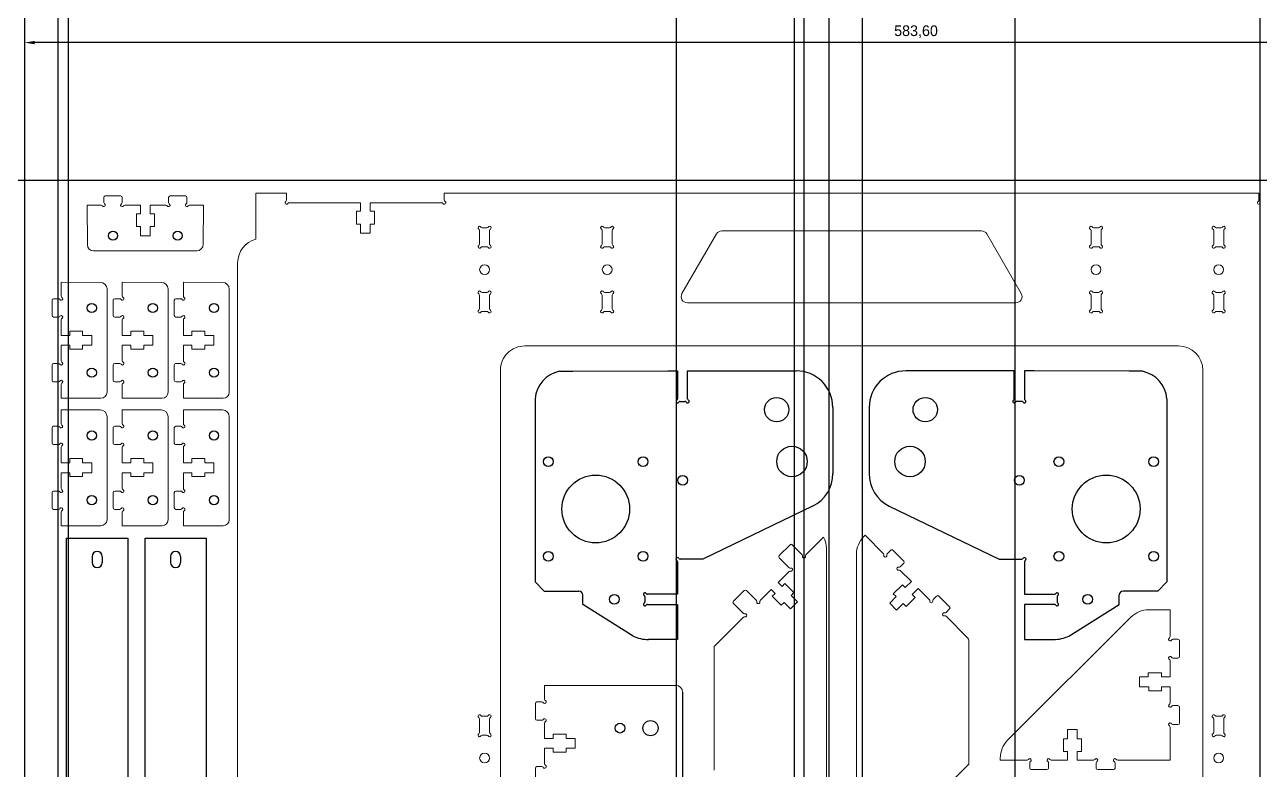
# Model space of a CAD drawing. Header units: millimetres. Extents: x 758 to 1394, y -722 to 605.
# Drawn here: x 758.3 to 1162.8, y 360.4 to 604.7 of the extents above; entities that cross this region are included whole.
import ezdxf

# ---------------------------------------------------------------- set-up
doc = ezdxf.new("R2010")
doc.units = ezdxf.units.MM
doc.header["$PDSIZE"] = -1
doc.layers.add('Layer0', color=7, linetype='Continuous', true_color=0xffffff)
doc.layers.add('WHITE', color=7, linetype='Continuous', true_color=0xffffff)
doc.dimstyles.new('ISO-25', dxfattribs={"dimtxt": 2.5, "dimasz": 2.5, "dimexe": 1.25, "dimexo": 0.625, "dimtad": 1, "dimtxsty": 'Standard', "dimcen": 2.5, "dimadec": 0, "dimazin": 0, "dimtfac": 1, "dimtmove": 0, "dimatfit": 3, "dimfxl": 1, "dimarcsym": 0})

# ---------------------------------------------------------------- blocks, each defined once
blk = doc.blocks.new('*D18')
at = {"layer": 'Defpoints', "color": 0}
for p in [(758.28, 598.79), (758.28, 553.69), (1341.88, 553.69)]:
    blk.add_point(p, dxfattribs=at)
at = {"layer": 'Layer0', "color": 0, "lineweight": -2}
for p, q in [((758.28, 554.69), (758.28, 599.79)), ((1338.58, 598.79), (761.59, 598.79)), ((1341.88, 554.69), (1341.88, 599.79))]:
    blk.add_line(p, q, dxfattribs=at)
at = {"layer": 'Layer0', "color": 0}
for points in [[(761.59, 599.34), (761.59, 598.24), (758.28, 598.79)], [(1338.58, 598.24), (1338.58, 599.34), (1341.88, 598.79)]]:
    blk.add_solid(points, dxfattribs=at)
at = {"layer": 'Layer0', "color": 0, "lineweight": -2, "insert": (1050.08, 602.36), "char_height": 3.5, "attachment_point": 5}
blk.add_mtext('583,60', dxfattribs=at)

msp = doc.modelspace()

# ---------------------------------------------------------------- linework, layer by layer
at = {"color": 7, "linetype": 'Continuous', "lineweight": 15}
for p, q in [((784.177, 548.052), (784.177, 546.418)), ((789.677, 548.552), (784.677, 548.552)), ((790.177, 546.418), (790.177, 548.052)), ((805.377, 548.052), (805.377, 546.418)), ((810.877, 548.552), (805.877, 548.552)), ((811.377, 546.418), (811.377, 548.052)), ((833.998, 549.441), (833.998, 534.441)), ((843.998, 549.441), (833.998, 549.441)), ((843.998, 547.207), (843.998, 549.441)), ((868.223, 546.341), (844.864, 546.341)), ((868.223, 543.541), (868.223, 546.341)), ((871.423, 546.341), (871.423, 543.541)), ((894.782, 546.341), (871.423, 546.341)), ((895.648, 549.441), (895.648, 547.207)), ((1162.348, 549.441), (895.648, 549.441)), ((1162.348, 547.207), (1162.348, 549.441)), ((783.311, 545.552), (778.777, 545.552)), ((778.777, 545.552), (778.801, 532.552)), ((796.177, 545.552), (791.043, 545.552)), ((794.902, 542.752), (796.177, 542.752)), ((794.902, 538.552), (794.902, 542.752)), ((796.177, 542.752), (796.177, 545.552)), ((799.377, 545.552), (799.377, 542.752)), ((804.511, 545.552), (799.377, 545.552)), ((799.377, 542.752), (800.802, 542.752)), ((800.802, 542.752), (800.802, 538.552)), ((816.777, 545.552), (812.243, 545.552)), ((816.742, 532.788), (816.777, 545.552)), ((866.873, 543.541), (868.223, 543.541)), ((866.873, 539.341), (866.873, 543.541)), ((871.423, 543.541), (872.773, 543.541)), ((872.773, 543.541), (872.773, 539.341)), ((796.177, 538.552), (794.902, 538.552)), ((796.177, 535.552), (796.177, 538.552)), ((799.377, 538.552), (799.377, 535.552)), ((800.802, 538.552), (799.377, 538.552)), ((868.223, 539.341), (866.873, 539.341)), ((868.223, 536.341), (868.223, 539.341)), ((871.423, 539.341), (871.423, 536.341)), ((872.773, 539.341), (871.423, 539.341)), ((908.04, 538.141), (909.607, 538.141)), ((949.757, 538.141), (948.19, 538.141)), ((1108.24, 538.141), (1109.807, 538.141)), ((1148.39, 538.141), (1149.957, 538.141)), ((799.377, 535.552), (796.177, 535.552)), ((871.423, 536.341), (868.223, 536.341)), ((907.174, 532.807), (907.174, 537.275)), ((910.473, 537.275), (910.473, 532.807)), ((947.323, 537.275), (947.323, 532.807)), ((950.623, 532.807), (950.623, 537.275)), ((973.463, 516.596), (984.736, 536.121)), ((1071.498, 537.134), (986.49, 537.134)), ((1073.252, 536.121), (1084.525, 516.596)), ((1107.374, 532.807), (1107.374, 537.275)), ((1110.673, 537.275), (1110.673, 532.807)), ((1147.524, 532.807), (1147.524, 537.275)), ((1150.823, 537.275), (1150.823, 532.807)), ((780.801, 530.552), (814.753, 530.552)), ((909.607, 531.941), (908.04, 531.941)), ((948.19, 531.941), (949.757, 531.941)), ((1109.807, 531.941), (1108.24, 531.941)), ((1149.957, 531.941), (1148.39, 531.941)), ((827.998, 526.695), (827.998, 243.537)), ((770.241, 520.286), (770.241, 515.752)), ((783.005, 520.251), (770.241, 520.286)), ((785.241, 484.31), (785.241, 518.262)), ((790.241, 520.286), (790.241, 515.752)), ((803.005, 520.251), (790.241, 520.286)), ((805.241, 484.31), (805.241, 518.262)), ((810.241, 520.286), (810.241, 515.752)), ((823.005, 520.251), (810.241, 520.286)), ((825.241, 484.31), (825.241, 518.262)), ((767.241, 514.386), (767.241, 509.386)), ((769.375, 514.886), (767.741, 514.886)), ((787.241, 514.386), (787.241, 509.386)), ((789.375, 514.886), (787.741, 514.886)), ((807.241, 514.386), (807.241, 509.386)), ((809.375, 514.886), (807.741, 514.886)), ((907.174, 511.607), (907.174, 516.075)), ((908.04, 516.941), (909.607, 516.941)), ((910.473, 516.075), (910.473, 511.607)), ((947.323, 516.075), (947.323, 511.607)), ((949.757, 516.941), (948.19, 516.941)), ((950.623, 511.607), (950.623, 516.075)), ((1107.374, 511.607), (1107.374, 516.075)), ((1108.24, 516.941), (1109.807, 516.941)), ((1110.673, 516.075), (1110.673, 511.607)), ((1147.524, 511.607), (1147.524, 516.075)), ((1148.39, 516.941), (1149.957, 516.941)), ((1150.823, 516.075), (1150.823, 511.607)), ((909.607, 510.741), (908.04, 510.741)), ((948.19, 510.741), (949.757, 510.741)), ((1082.772, 513.558), (975.217, 513.558)), ((1109.807, 510.741), (1108.24, 510.741)), ((1149.957, 510.741), (1148.39, 510.741)), ((767.741, 508.886), (769.375, 508.886)), ((770.241, 508.02), (770.241, 502.886)), ((787.741, 508.886), (789.375, 508.886)), ((790.241, 508.02), (790.241, 502.886)), ((807.741, 508.886), (809.375, 508.886)), ((810.241, 508.02), (810.241, 502.886)), ((770.241, 502.886), (773.041, 502.886)), ((773.041, 504.311), (777.241, 504.311)), ((773.041, 502.886), (773.041, 504.311)), ((777.241, 504.311), (777.241, 502.886)), ((777.241, 502.886), (780.241, 502.886)), ((780.241, 502.886), (780.241, 499.686)), ((790.241, 502.886), (793.041, 502.886)), ((793.041, 504.311), (797.241, 504.311)), ((793.041, 502.886), (793.041, 504.311)), ((797.241, 504.311), (797.241, 502.886)), ((797.241, 502.886), (800.241, 502.886)), ((800.241, 502.886), (800.241, 499.686)), ((810.241, 502.886), (813.041, 502.886)), ((813.041, 504.311), (817.241, 504.311)), ((813.041, 502.886), (813.041, 504.311)), ((817.241, 504.311), (817.241, 502.886)), ((817.241, 502.886), (820.241, 502.886)), ((820.241, 502.886), (820.241, 499.686)), ((770.241, 499.686), (770.241, 494.552)), ((773.041, 499.686), (770.241, 499.686)), ((773.041, 498.411), (773.041, 499.686)), ((777.241, 498.411), (773.041, 498.411)), ((777.241, 499.686), (777.241, 498.411)), ((780.241, 499.686), (777.241, 499.686)), ((790.241, 499.686), (790.241, 494.552)), ((793.041, 499.686), (790.241, 499.686)), ((793.041, 498.411), (793.041, 499.686)), ((797.241, 498.411), (793.041, 498.411)), ((797.241, 499.686), (797.241, 498.411)), ((800.241, 499.686), (797.241, 499.686)), ((810.241, 499.686), (810.241, 494.552)), ((813.041, 499.686), (810.241, 499.686)), ((813.041, 498.411), (813.041, 499.686)), ((817.241, 498.411), (813.041, 498.411)), ((817.241, 499.686), (817.241, 498.411)), ((820.241, 499.686), (817.241, 499.686)), ((1135.998, 499.441), (921.998, 499.441)), ((769.375, 493.686), (767.741, 493.686)), ((789.375, 493.686), (787.741, 493.686)), ((809.375, 493.686), (807.741, 493.686)), ((767.241, 493.186), (767.241, 488.186)), ((787.241, 493.186), (787.241, 488.186)), ((807.241, 493.186), (807.241, 488.186)), ((913.998, 491.441), (913.998, 228.693)), ((1143.998, 228.693), (1143.998, 491.441)), ((767.741, 487.686), (769.375, 487.686)), ((770.241, 486.82), (770.241, 482.286)), ((787.741, 487.686), (789.375, 487.686)), ((790.241, 486.82), (790.241, 482.286)), ((807.741, 487.686), (809.375, 487.686)), ((810.241, 486.82), (810.241, 482.286)), ((770.241, 482.286), (783.241, 482.31)), ((790.241, 482.286), (803.241, 482.31)), ((810.241, 482.286), (823.241, 482.31)), ((770.241, 478.508), (770.241, 473.974)), ((783.005, 478.473), (770.241, 478.508)), ((790.241, 478.508), (790.241, 473.974)), ((803.005, 478.473), (790.241, 478.508)), ((810.241, 478.508), (810.241, 473.974)), ((823.005, 478.473), (810.241, 478.508)), ((785.241, 442.532), (785.241, 476.483)), ((805.241, 442.532), (805.241, 476.483)), ((825.241, 442.532), (825.241, 476.483)), ((767.241, 472.608), (767.241, 467.608)), ((769.375, 473.108), (767.741, 473.108)), ((787.241, 472.608), (787.241, 467.608)), ((789.375, 473.108), (787.741, 473.108)), ((807.241, 472.608), (807.241, 467.608)), ((809.375, 473.108), (807.741, 473.108)), ((767.741, 467.108), (769.375, 467.108)), ((770.241, 466.242), (770.241, 461.108)), ((787.741, 467.108), (789.375, 467.108)), ((790.241, 466.242), (790.241, 461.108)), ((807.741, 467.108), (809.375, 467.108)), ((810.241, 466.242), (810.241, 461.108)), ((773.041, 462.533), (777.241, 462.533)), ((773.041, 461.108), (773.041, 462.533)), ((777.241, 462.533), (777.241, 461.108)), ((793.041, 462.533), (797.241, 462.533)), ((793.041, 461.108), (793.041, 462.533)), ((797.241, 462.533), (797.241, 461.108)), ((813.041, 462.533), (817.241, 462.533)), ((813.041, 461.108), (813.041, 462.533)), ((817.241, 462.533), (817.241, 461.108)), ((770.241, 461.108), (773.041, 461.108)), ((770.241, 457.908), (770.241, 452.774)), ((773.041, 457.908), (770.241, 457.908)), ((773.041, 456.633), (773.041, 457.908)), ((777.241, 461.108), (780.241, 461.108)), ((777.241, 457.908), (777.241, 456.633)), ((780.241, 457.908), (777.241, 457.908)), ((780.241, 461.108), (780.241, 457.908)), ((790.241, 461.108), (793.041, 461.108)), ((790.241, 457.908), (790.241, 452.774)), ((793.041, 457.908), (790.241, 457.908)), ((793.041, 456.633), (793.041, 457.908)), ((797.241, 461.108), (800.241, 461.108)), ((797.241, 457.908), (797.241, 456.633)), ((800.241, 457.908), (797.241, 457.908)), ((800.241, 461.108), (800.241, 457.908)), ((810.241, 461.108), (813.041, 461.108)), ((810.241, 457.908), (810.241, 452.774)), ((813.041, 457.908), (810.241, 457.908)), ((813.041, 456.633), (813.041, 457.908)), ((817.241, 461.108), (820.241, 461.108)), ((817.241, 457.908), (817.241, 456.633)), ((820.241, 457.908), (817.241, 457.908)), ((820.241, 461.108), (820.241, 457.908)), ((777.241, 456.633), (773.041, 456.633)), ((797.241, 456.633), (793.041, 456.633)), ((817.241, 456.633), (813.041, 456.633)), ((767.241, 451.408), (767.241, 446.408)), ((769.375, 451.908), (767.741, 451.908)), ((787.241, 451.408), (787.241, 446.408)), ((789.375, 451.908), (787.741, 451.908)), ((807.241, 451.408), (807.241, 446.408)), ((809.375, 451.908), (807.741, 451.908)), ((767.741, 445.908), (769.375, 445.908)), ((770.241, 445.042), (770.241, 440.508)), ((787.741, 445.908), (789.375, 445.908)), ((790.241, 445.042), (790.241, 440.508)), ((807.741, 445.908), (809.375, 445.908)), ((810.241, 445.042), (810.241, 440.508)), ((770.241, 440.508), (783.241, 440.532)), ((790.241, 440.508), (803.241, 440.532)), ((810.241, 440.508), (823.241, 440.532)), ((1033.416, 437.404), (1032.93, 436.919)), ((1039.448, 431.368), (1033.416, 437.404)), ((1008.824, 434.313), (1005.287, 430.778)), ((1012.807, 431.035), (1009.531, 434.313)), ((1014.031, 431.034), (1019.826, 436.825)), ((1020.774, 332.23), (1020.774, 433.046)), ((1005.287, 430.071), (1008.563, 426.793)), ((1030.585, 431.263), (1030.585, 330.447)), ((1041.829, 432.522), (1040.673, 431.367)), ((1046.07, 428.985), (1042.536, 432.522)), ((1004.931, 421.94), (1008.562, 425.569)), ((1044.914, 427.123), (1046.07, 428.278)), ((1048.543, 422.267), (1044.914, 425.899)), ((1006.203, 420.666), (1004.931, 421.94)), ((1007.158, 421.621), (1006.203, 420.666)), ((1010.126, 418.649), (1007.158, 421.621)), ((1042.637, 418.274), (1045.608, 421.243)), ((1045.608, 421.243), (1046.562, 420.288)), ((1046.562, 420.288), (1048.543, 422.267)), ((993.827, 419.327), (990.29, 415.793)), ((997.81, 416.049), (994.534, 419.327)), ((999.035, 416.048), (1002.667, 419.678)), ((1002.667, 419.678), (1003.939, 418.404)), ((1003.939, 418.404), (1002.985, 417.45)), ((1005.953, 414.479), (1002.985, 417.45)), ((1009.172, 417.696), (1010.126, 418.649)), ((1009.172, 417.696), (1009.879, 416.988)), ((1011.292, 415.574), (1009.879, 416.988)), ((1041.469, 415.198), (1043.591, 417.319)), ((1043.591, 417.319), (1042.637, 418.274)), ((1049.778, 417.069), (1046.807, 414.101)), ((1050.805, 420.004), (1048.824, 418.024)), ((1048.824, 418.024), (1049.778, 417.069)), ((1054.434, 416.372), (1050.805, 420.004)), ((1056.814, 417.527), (1055.658, 416.372)), ((1061.056, 413.99), (1057.521, 417.526)), ((990.29, 415.086), (993.566, 411.807)), ((1005.953, 414.479), (1006.908, 415.434)), ((1007.615, 414.726), (1006.908, 415.434)), ((1007.615, 414.726), (1009.029, 413.312)), ((1009.029, 413.312), (1011.292, 415.574)), ((1043.731, 412.935), (1041.469, 415.198)), ((1045.853, 415.055), (1043.731, 412.935)), ((1046.807, 414.101), (1045.853, 415.055)), ((1059.9, 412.128), (1061.055, 413.283)), ((1133.264, 413.01), (1126.212, 413.01)), ((1133.264, 404.254), (1133.264, 413.01)), ((984.004, 401.027), (993.566, 410.583)), ((1067.062, 403.735), (1059.899, 410.903)), ((1120.408, 410.606), (1080.068, 370.267)), ((984.004, 401.027), (984.004, 360.441)), ((1067.355, 362.466), (1067.355, 403.052)), ((1135.83, 403.365), (1134.153, 403.365)), ((1136.343, 397.722), (1136.343, 402.852)), ((1134.153, 397.209), (1135.83, 397.209)), ((1133.264, 391.052), (1133.264, 396.32)), ((1123.264, 391.052), (1126.082, 391.052)), ((1123.264, 387.769), (1123.264, 391.052)), ((1126.082, 392.36), (1130.464, 392.36)), ((1126.082, 391.052), (1126.082, 392.36)), ((1130.464, 392.36), (1130.464, 391.052)), ((1130.464, 391.052), (1133.264, 391.052)), ((928.489, 388.246), (928.489, 383.712)), ((971.418, 388.246), (928.489, 388.246)), ((1126.264, 387.769), (1123.264, 387.769)), ((1126.264, 386.46), (1126.264, 387.769)), ((1130.464, 386.46), (1126.264, 386.46)), ((1130.464, 387.769), (1130.464, 386.46)), ((1133.264, 387.769), (1130.464, 387.769)), ((1133.264, 382.501), (1133.264, 387.769)), ((925.489, 382.346), (925.489, 377.346)), ((927.623, 382.846), (925.989, 382.846)), ((1135.83, 381.612), (1134.153, 381.612)), ((1136.343, 375.969), (1136.343, 381.099)), ((907.174, 372.807), (907.174, 377.275)), ((908.04, 378.141), (909.607, 378.141)), ((910.473, 377.275), (910.473, 372.807)), ((925.989, 376.846), (927.623, 376.846)), ((1147.524, 372.807), (1147.524, 377.275)), ((1148.39, 378.141), (1149.957, 378.141)), ((1150.823, 377.275), (1150.823, 372.807)), ((928.489, 375.98), (928.489, 370.846)), ((931.289, 372.271), (935.489, 372.271)), ((931.289, 370.846), (931.289, 372.271)), ((935.489, 372.271), (935.489, 370.846)), ((1099.664, 373.758), (1102.864, 373.758)), ((1099.664, 370.758), (1099.664, 373.758)), ((1102.864, 373.758), (1102.864, 370.758)), ((1133.264, 363.758), (1133.264, 374.567)), ((1134.153, 375.456), (1135.83, 375.456)), ((909.607, 371.941), (908.04, 371.941)), ((928.489, 370.846), (931.289, 370.846)), ((935.489, 370.846), (938.489, 370.846)), ((938.489, 370.846), (938.489, 367.646)), ((1098.314, 370.758), (1099.664, 370.758)), ((1098.314, 366.558), (1098.314, 370.758)), ((1102.864, 370.758), (1104.214, 370.758)), ((1104.214, 370.758), (1104.214, 366.558)), ((1149.957, 371.941), (1148.39, 371.941)), ((928.489, 367.646), (928.489, 362.512)), ((931.289, 367.646), (928.489, 367.646)), ((931.289, 366.371), (931.289, 367.646)), ((935.489, 366.371), (931.289, 366.371)), ((935.489, 367.646), (935.489, 366.371)), ((938.489, 367.646), (935.489, 367.646)), ((1077.664, 364.462), (1077.664, 363.758)), ((1099.664, 366.558), (1098.314, 366.558)), ((1099.664, 363.758), (1099.664, 366.558)), ((1102.864, 366.558), (1102.864, 363.758)), ((1104.214, 366.558), (1102.864, 366.558)), ((925.489, 361.146), (925.489, 356.146)), ((927.623, 361.646), (925.989, 361.646)), ((1067.355, 362.466), (1057.793, 352.91)), ((1077.664, 363.758), (1086.421, 363.758)), ((1087.309, 362.87), (1087.309, 361.193)), ((1087.822, 360.68), (1092.953, 360.68)), ((1093.466, 361.193), (1093.466, 362.87)), ((1094.355, 363.758), (1099.664, 363.758)), ((1102.864, 363.758), (1108.174, 363.758)), ((1109.062, 362.87), (1109.062, 361.193)), ((1109.576, 360.68), (1114.706, 360.68)), ((1115.219, 361.193), (1115.219, 362.87)), ((1116.108, 363.758), (1133.264, 363.758))]:
    msp.add_line(p, q, dxfattribs=at)
for p, q in [((933.352, 491.133), (937.729, 491.133)), ((937.729, 491.133), (968.775, 491.273)), ((937.729, 491.133), (968.775, 491.273)), ((1119.842, 491.133), (1088.796, 491.273)), ((1119.842, 491.133), (1088.796, 491.273)), ((1124.22, 491.133), (1119.842, 491.133)), ((925.352, 482.133), (925.352, 422.133)), ((925.352, 482.133), (925.352, 422.133)), ((1132.22, 482.133), (1132.22, 422.133)), ((1132.22, 482.133), (1132.22, 422.133)), ((925.352, 422.133), (928.352, 419.133)), ((925.352, 422.133), (928.352, 419.133)), ((1132.22, 422.133), (1129.22, 419.133)), ((1132.22, 422.133), (1129.22, 419.133)), ((928.352, 419.133), (935.352, 419.133)), ((928.352, 419.133), (935.352, 419.133)), ((935.352, 419.133), (939.729, 419.133)), ((1122.22, 419.133), (1117.842, 419.133)), ((1129.22, 419.133), (1122.22, 419.133)), ((1129.22, 419.133), (1122.22, 419.133))]:
    msp.add_line(p, q)
for centre in [(908.823, 524.441), (948.973, 524.441), (1109.023, 524.441), (1149.173, 524.441), (908.823, 364.441), (1149.173, 364.441)]:
    msp.add_circle(centre, 1.6, dxfattribs=at)
msp.add_circle((953.154, 374.246), 1.6)
for centre, radius, start, end in [((784.677, 548.052), 0.5, 89.99977, 179.99955), ((784.677, 546.418), 0.5, 180.00005, 240), ((789.677, 548.052), 0.5, 359.99996, 89.99996), ((789.677, 546.418), 0.5, 300.00016, 359.99996), ((805.877, 548.052), 0.5, 90.00002, 179.99908), ((805.877, 546.418), 0.5, 180.00004, 240), ((810.877, 548.052), 0.5, 0, 90), ((810.877, 546.418), 0.5, 300.0002, 0), ((843.998, 546.341), 0.5, 120.00031, 330.00001), ((843.498, 547.207), 0.5, 300.00027, 0.00008), ((844.864, 545.841), 0.5, 90.00001, 150.00008), ((894.782, 545.841), 0.5, 30.00021, 90.00001), ((895.648, 546.341), 0.5, 210.00024, 59.99994), ((896.148, 547.207), 0.5, 179.99994, 240.00001), ((1162.348, 546.341), 0.5, 120.00031, 330.00001), ((1161.848, 547.207), 0.5, 300.00027, 0.00008), ((783.311, 545.052), 0.5, 30.0002, 90), ((784.177, 545.552), 0.5, 210.00024, 59.99993), ((790.177, 545.552), 0.5, 120.00008, 330.0001), ((791.043, 545.052), 0.5, 89.99996, 149.99996), ((804.511, 545.052), 0.5, 30.00019, 89.99996), ((805.377, 545.552), 0.5, 210.00023, 59.99993), ((811.377, 545.552), 0.5, 120.00012, 330.00013), ((812.243, 545.052), 0.5, 89.99993, 150), ((907.174, 538.141), 0.5, 30.00035, 240.00004), ((908.04, 538.641), 0.5, 210.00031, 270.00011), ((909.607, 538.641), 0.5, 270.00016, 330.00011), ((910.473, 538.141), 0.5, 300.00023, 150.00024), ((947.323, 538.141), 0.5, 29.99987, 239.99988), ((948.19, 538.641), 0.5, 210, 270), ((949.757, 538.641), 0.5, 270, 329.9998), ((950.623, 538.141), 0.5, 299.99987, 149.99988), ((1107.374, 538.141), 0.5, 30.00012, 240.00013), ((1108.24, 538.641), 0.5, 210.0002, 270), ((1109.807, 538.641), 0.5, 270, 330), ((1110.673, 538.141), 0.5, 300.00012, 150.00013), ((1147.524, 538.141), 0.5, 30.00023, 240.00024), ((1148.39, 538.641), 0.5, 210.00031, 270.00011), ((1149.957, 538.641), 0.5, 270.00016, 330.00011), ((1150.823, 538.141), 0.5, 300.00023, 150.00024), ((835.998, 526.695), 8, 104.47746, 179.99997), ((906.674, 537.275), 0.5, 0.00016, 60.00011), ((910.973, 537.275), 0.5, 120.00031, 180.00011), ((946.823, 537.275), 0.5, 0, 59.9998), ((951.123, 537.275), 0.5, 120, 179.99995), ((986.49, 535.109), 2.025, 90, 150), ((1071.498, 535.109), 2.025, 30, 90), ((1106.874, 537.275), 0.5, 0.00005, 60), ((1111.173, 537.275), 0.5, 120.0002, 180), ((1147.024, 537.275), 0.5, 0.00016, 60.00011), ((1151.323, 537.275), 0.5, 120.00031, 180.00011), ((780.801, 532.552), 2, 179.99996, 269.99996), ((814.506, 532.788), 2.236, 269.99996, 359.99996), ((907.174, 531.941), 0.5, 120.00016, 330.00017), ((906.674, 532.807), 0.5, 300.00024, 0.00004), ((908.04, 531.441), 0.5, 90.00008, 150.00004), ((909.607, 531.441), 0.5, 30.00056, 89.99977), ((910.473, 531.941), 0.5, 210.00012, 60.00013), ((910.973, 532.807), 0.5, 180.00005, 240), ((947.323, 531.941), 0.5, 120.00007, 329.99976), ((946.823, 532.807), 0.5, 300, 359.99995), ((948.19, 531.441), 0.5, 90, 149.9998), ((949.757, 531.441), 0.5, 30.0004, 89.99923), ((950.623, 531.941), 0.5, 209.99983, 59.99984), ((951.123, 532.807), 0.5, 179.99996, 239.99976), ((1107.374, 531.941), 0.5, 120.00016, 330.00017), ((1106.874, 532.807), 0.5, 300.00024, 0.00004), ((1108.24, 531.441), 0.5, 90.00077, 149.9996), ((1109.807, 531.441), 0.5, 30.0002, 90), ((1110.673, 531.941), 0.5, 210.00024, 59.99993), ((1111.173, 532.807), 0.5, 180.00005, 240), ((1147.524, 531.941), 0.5, 120.00016, 330.00017), ((1147.024, 532.807), 0.5, 300.00024, 0.00004), ((1148.39, 531.441), 0.5, 90.00008, 150.00004), ((1149.957, 531.441), 0.5, 30.00056, 89.99977), ((1150.823, 531.941), 0.5, 210.00024, 59.99993), ((1151.323, 532.807), 0.5, 180.00005, 240), ((783.005, 518.015), 2.236, 359.99996, 89.99996), ((803.005, 518.015), 2.236, 359.99996, 89.99996), ((823.005, 518.015), 2.236, 359.99996, 89.99996), ((767.741, 514.386), 0.5, 90, 180), ((769.375, 514.386), 0.5, 30.0002, 90), ((770.241, 514.886), 0.5, 210.00012, 60.00013), ((770.741, 515.752), 0.5, 179.99993, 240), ((787.741, 514.386), 0.5, 90, 180), ((789.375, 514.386), 0.5, 30.0002, 90), ((790.241, 514.886), 0.5, 210.00012, 60.00013), ((790.741, 515.752), 0.5, 179.99993, 240), ((807.741, 514.386), 0.5, 90, 180), ((809.375, 514.386), 0.5, 30.0002, 90), ((810.241, 514.886), 0.5, 210.00012, 60.00013), ((810.741, 515.752), 0.5, 179.99993, 240), ((907.174, 516.941), 0.5, 30.00035, 240.00004), ((906.674, 516.075), 0.5, 0.00016, 60.00011), ((908.04, 517.441), 0.5, 210.00031, 270.00011), ((909.607, 517.441), 0.5, 270.00016, 330.00011), ((910.473, 516.941), 0.5, 300.00035, 150.00004), ((910.973, 516.075), 0.5, 120.00031, 180.00011), ((947.323, 516.941), 0.5, 30.00007, 239.99976), ((946.823, 516.075), 0.5, 0, 59.9998), ((948.19, 517.441), 0.5, 210, 269.99995), ((949.757, 517.441), 0.5, 270, 329.9998), ((950.623, 516.941), 0.5, 299.99987, 149.99988), ((951.123, 516.075), 0.5, 120, 179.99995), ((975.217, 515.583), 2.025, 150, 270.00002), ((1082.772, 515.583), 2.025, 270.00001, 30), ((1107.374, 516.941), 0.5, 30.00012, 240.00013), ((1106.874, 516.075), 0.5, 0.00005, 60), ((1108.24, 517.441), 0.5, 210.0002, 270), ((1109.807, 517.441), 0.5, 270.00005, 330), ((1110.673, 516.941), 0.5, 300.00024, 149.99993), ((1111.173, 516.075), 0.5, 120.0002, 180), ((1147.524, 516.941), 0.5, 30.00023, 240.00024), ((1147.024, 516.075), 0.5, 0.00016, 60.00011), ((1148.39, 517.441), 0.5, 210.00031, 270.00011), ((1149.957, 517.441), 0.5, 270.00016, 330.00011), ((1150.823, 516.941), 0.5, 300.00035, 150.00004), ((1151.323, 516.075), 0.5, 120.00031, 180.00011), ((907.174, 510.741), 0.5, 120.00028, 329.99997), ((906.674, 511.607), 0.5, 300.00024, 0.00004), ((908.04, 510.241), 0.5, 90.00008, 150.00004), ((909.607, 510.241), 0.5, 30.00056, 89.99977), ((910.473, 510.741), 0.5, 210.00012, 60.00013), ((910.973, 511.607), 0.5, 179.99993, 240), ((947.323, 510.741), 0.5, 120.00007, 329.99976), ((946.823, 511.607), 0.5, 300, 0.00007), ((948.19, 510.241), 0.5, 90, 149.9998), ((949.757, 510.241), 0.5, 30.00004, 89.99954), ((950.623, 510.741), 0.5, 210.00003, 59.99972), ((951.123, 511.607), 0.5, 179.99996, 239.99976), ((1107.374, 510.741), 0.5, 120.00028, 329.99997), ((1106.874, 511.607), 0.5, 300.00024, 0.00004), ((1108.24, 510.241), 0.5, 90.00046, 149.99996), ((1109.807, 510.241), 0.5, 30.0002, 90), ((1110.673, 510.741), 0.5, 210.00024, 59.99993), ((1111.173, 511.607), 0.5, 179.99993, 240), ((1147.524, 510.741), 0.5, 120.00028, 329.99997), ((1147.024, 511.607), 0.5, 300.00024, 0.00004), ((1148.39, 510.241), 0.5, 90.00008, 150.00004), ((1149.957, 510.241), 0.5, 30.00056, 89.99977), ((1150.823, 510.741), 0.5, 210.00024, 59.99993), ((1151.323, 511.607), 0.5, 179.99993, 240), ((767.741, 509.386), 0.5, 180.00002, 269.99908), ((769.375, 509.386), 0.5, 270.00004, 330), ((770.241, 508.886), 0.5, 300.00023, 149.99993), ((770.741, 508.02), 0.5, 120.00019, 179.99996), ((787.741, 509.386), 0.5, 180.00002, 269.99908), ((789.375, 509.386), 0.5, 270.00004, 330), ((790.241, 508.886), 0.5, 300.00023, 149.99993), ((790.741, 508.02), 0.5, 120.00019, 179.99996), ((807.741, 509.386), 0.5, 180.00002, 269.99908), ((809.375, 509.386), 0.5, 270.00004, 330), ((810.241, 508.886), 0.5, 300.00023, 149.99993), ((810.741, 508.02), 0.5, 120.00019, 179.99996), ((921.998, 491.441), 8, 89.99991, 179.99998), ((1135.998, 491.441), 8, 0.00011, 90), ((767.741, 493.186), 0.5, 89.99996, 179.99996), ((769.375, 493.186), 0.5, 30.00016, 89.99996), ((770.241, 493.686), 0.5, 210.00008, 60.0001), ((770.741, 494.552), 0.5, 179.99996, 239.99996), ((787.741, 493.186), 0.5, 89.99996, 179.99996), ((789.375, 493.186), 0.5, 30.00016, 89.99996), ((790.241, 493.686), 0.5, 210.00008, 60.0001), ((790.741, 494.552), 0.5, 179.99996, 239.99996), ((807.741, 493.186), 0.5, 89.99996, 179.99996), ((809.375, 493.186), 0.5, 30.00016, 89.99996), ((810.241, 493.686), 0.5, 210.00008, 60.0001), ((810.741, 494.552), 0.5, 179.99996, 239.99996), ((767.741, 488.186), 0.5, 179.99977, 269.99955), ((769.375, 488.186), 0.5, 270.00005, 330), ((770.241, 487.686), 0.5, 300.00024, 149.99993), ((770.741, 486.82), 0.5, 120.0002, 180), ((787.741, 488.186), 0.5, 179.99977, 269.99955), ((789.375, 488.186), 0.5, 270.00005, 330), ((790.241, 487.686), 0.5, 300.00024, 149.99993), ((790.741, 486.82), 0.5, 120.0002, 180), ((807.741, 488.186), 0.5, 179.99977, 269.99955), ((809.375, 488.186), 0.5, 270.00005, 330), ((810.241, 487.686), 0.5, 300.00024, 149.99993), ((810.741, 486.82), 0.5, 120.0002, 180), ((783.241, 484.31), 2, 269.99996, 359.99996), ((803.241, 484.31), 2, 269.99996, 359.99996), ((823.241, 484.31), 2, 269.99996, 359.99996), ((783.005, 476.237), 2.236, 359.99996, 89.99996), ((803.005, 476.237), 2.236, 359.99996, 89.99996), ((823.005, 476.237), 2.236, 359.99996, 89.99996), ((770.241, 473.108), 0.5, 210.00012, 60.00013), ((770.741, 473.974), 0.5, 179.99993, 240), ((790.241, 473.108), 0.5, 210.00012, 60.00013), ((790.741, 473.974), 0.5, 179.99993, 240), ((810.241, 473.108), 0.5, 210.00012, 60.00013), ((810.741, 473.974), 0.5, 179.99993, 240), ((767.741, 472.608), 0.5, 90, 180), ((769.375, 472.608), 0.5, 30.0002, 90), ((787.741, 472.608), 0.5, 90, 180), ((789.375, 472.608), 0.5, 30.0002, 90), ((807.741, 472.608), 0.5, 90, 180), ((809.375, 472.608), 0.5, 30.0002, 90), ((767.741, 467.608), 0.5, 180.00002, 269.99908), ((769.375, 467.608), 0.5, 270.00004, 330), ((770.241, 467.108), 0.5, 300.00023, 149.99993), ((770.741, 466.242), 0.5, 120.00019, 179.99996), ((787.741, 467.608), 0.5, 180.00002, 269.99908), ((789.375, 467.608), 0.5, 270.00004, 330), ((790.241, 467.108), 0.5, 300.00023, 149.99993), ((790.741, 466.242), 0.5, 120.00019, 179.99996), ((807.741, 467.608), 0.5, 180.00002, 269.99908), ((809.375, 467.608), 0.5, 270.00004, 330), ((810.241, 467.108), 0.5, 300.00023, 149.99993), ((810.741, 466.242), 0.5, 120.00019, 179.99996), ((767.741, 451.408), 0.5, 89.99996, 179.99996), ((769.375, 451.408), 0.5, 30.00016, 89.99996), ((770.241, 451.908), 0.5, 210.00008, 60.0001), ((770.741, 452.774), 0.5, 179.99996, 239.99996), ((787.741, 451.408), 0.5, 89.99996, 179.99996), ((789.375, 451.408), 0.5, 30.00016, 89.99996), ((790.241, 451.908), 0.5, 210.00008, 60.0001), ((790.741, 452.774), 0.5, 179.99996, 239.99996), ((807.741, 451.408), 0.5, 89.99996, 179.99996), ((809.375, 451.408), 0.5, 30.00016, 89.99996), ((810.241, 451.908), 0.5, 210.00008, 60.0001), ((810.741, 452.774), 0.5, 179.99996, 239.99996), ((767.741, 446.408), 0.5, 179.99977, 269.99955), ((769.375, 446.408), 0.5, 270.00005, 330), ((770.241, 445.908), 0.5, 300.00024, 149.99993), ((770.741, 445.042), 0.5, 120.0002, 180), ((787.741, 446.408), 0.5, 179.99977, 269.99955), ((789.375, 446.408), 0.5, 270.00005, 330), ((790.241, 445.908), 0.5, 300.00024, 149.99993), ((790.741, 445.042), 0.5, 120.0002, 180), ((807.741, 446.408), 0.5, 179.99977, 269.99955), ((809.375, 446.408), 0.5, 270.00005, 330), ((810.241, 445.908), 0.5, 300.00024, 149.99993), ((810.741, 445.042), 0.5, 120.0002, 180), ((783.241, 442.532), 2, 269.99996, 359.99996), ((803.241, 442.532), 2, 269.99996, 359.99996), ((823.241, 442.532), 2, 269.99996, 359.99996), ((1038.585, 431.26), 8, 134.9807, 179.9807), ((1009.177, 433.959), 0.5, 44.9807, 134.9807), ((1012.774, 433.048), 8, 359.98072, 28.16983), ((1005.641, 430.425), 0.5, 134.9807, 224.9807), ((1012.453, 430.681), 0.5, 344.97442, 44.9807), ((1013.419, 430.422), 0.5, 164.97442, 14.9807), ((1014.385, 430.681), 0.5, 134.9807, 194.9807), ((1039.094, 431.014), 0.5, 344.9809, 44.98074), ((1040.06, 430.755), 0.5, 164.98102, 14.98064), ((1041.026, 431.014), 0.5, 134.9807, 194.9807), ((1042.182, 432.169), 0.5, 44.9807, 134.9807), ((1045.716, 428.632), 0.5, 314.9807, 44.9807), ((1008.916, 425.215), 0.5, 74.9807, 134.9807), ((1008.916, 427.147), 0.5, 224.98081, 284.97453), ((1009.175, 426.181), 0.5, 254.9807, 104.97453), ((1044.301, 426.511), 0.5, 74.98102, 284.98064), ((1044.561, 427.477), 0.5, 254.9809, 314.98074), ((1044.56, 425.545), 0.5, 44.9807, 104.9807), ((994.18, 418.974), 0.5, 44.98187, 134.98187), ((1057.168, 417.173), 0.5, 44.9807, 134.9807), ((990.644, 415.439), 0.5, 134.98187, 224.98187), ((997.457, 415.695), 0.5, 344.98815, 44.98187), ((998.423, 415.436), 0.5, 164.98815, 14.98071), ((999.389, 415.695), 0.5, 134.9807, 194.98071), ((1054.08, 416.019), 0.5, 344.9809, 44.98074), ((1055.046, 415.759), 0.5, 164.98102, 14.98064), ((1056.012, 416.018), 0.5, 134.9807, 194.9807), ((1060.702, 413.636), 0.5, 314.9807, 44.9807), ((1126.212, 404.802), 8.209, 90.00001, 135), ((993.92, 412.161), 0.5, 224.98198, 284.98826), ((993.919, 410.229), 0.5, 74.9807, 134.9807), ((994.179, 411.195), 0.5, 254.9807, 104.98826), ((1059.287, 411.515), 0.5, 74.98102, 284.98064), ((1059.545, 410.549), 0.5, 44.9807, 104.9807), ((1059.546, 412.481), 0.5, 254.9809, 314.98074), ((1066.355, 403.028), 1, 1.36354, 44.98099), ((1133.264, 403.365), 0.513, 120.00034, 329.99995), ((1132.751, 404.254), 0.513, 300.00022, 0.00006), ((1134.153, 402.852), 0.513, 90.00002, 150.00002), ((1135.83, 402.852), 0.513, 359.9999, 89.9999), ((1133.264, 397.209), 0.513, 30.00012, 240.00005), ((1132.751, 396.32), 0.513, 0, 60), ((1134.153, 397.722), 0.513, 210.0002, 270.00004), ((1135.83, 397.722), 0.513, 270, 0), ((971.418, 386.01), 2.236, 359.99996, 89.99996), ((925.989, 382.346), 0.5, 90, 180), ((927.623, 382.346), 0.5, 30.0002, 90), ((928.489, 382.846), 0.5, 210.00012, 60.00013), ((928.989, 383.712), 0.5, 179.99993, 240), ((1133.264, 381.612), 0.513, 120.00035, 329.99997), ((1132.751, 382.501), 0.513, 300.00023, 0.00007), ((1134.153, 381.099), 0.513, 90.00004, 150.00004), ((1135.83, 381.099), 0.513, 359.9999, 89.9999), ((907.174, 378.141), 0.5, 30.00035, 240.00004), ((906.674, 377.275), 0.5, 0.00016, 60.00011), ((908.04, 378.641), 0.5, 210.00031, 270.00011), ((909.607, 378.641), 0.5, 270.00016, 330.00011), ((910.473, 378.141), 0.5, 300.00035, 150.00004), ((910.973, 377.275), 0.5, 120.00031, 180.00011), ((925.989, 377.346), 0.5, 180.00002, 269.99908), ((927.623, 377.346), 0.5, 270.00004, 330), ((928.489, 376.846), 0.5, 300.00023, 149.99993), ((928.989, 375.98), 0.5, 120.00019, 179.99996), ((1147.524, 378.141), 0.5, 30.00023, 240.00024), ((1147.024, 377.275), 0.5, 0.00016, 60.00011), ((1148.39, 378.641), 0.5, 210.00031, 270.00011), ((1149.957, 378.641), 0.5, 270.00016, 330.00011), ((1150.823, 378.141), 0.5, 300.00035, 150.00004), ((1151.323, 377.275), 0.5, 120.00031, 180.00011), ((907.174, 371.941), 0.5, 120.00028, 329.99997), ((906.674, 372.807), 0.5, 300.00024, 0.00004), ((910.473, 371.941), 0.5, 210.00012, 60.00013), ((910.973, 372.807), 0.5, 179.99993, 240), ((1133.264, 375.456), 0.513, 30.00032, 239.99993), ((1132.751, 374.567), 0.513, 0, 60), ((1134.153, 375.969), 0.513, 210.0002, 270.00004), ((1135.83, 375.969), 0.513, 270, 0), ((1147.524, 371.941), 0.5, 120.00028, 329.99997), ((1147.024, 372.807), 0.5, 300.00024, 0.00004), ((1150.823, 371.941), 0.5, 210.00024, 59.99993), ((1151.323, 372.807), 0.5, 179.99993, 240), ((908.04, 371.441), 0.5, 90.00008, 150.00004), ((909.607, 371.441), 0.5, 30.00056, 89.99977), ((1085.873, 364.462), 8.209, 135.00002, 180.00001), ((1148.39, 371.441), 0.5, 90.00008, 150.00004), ((1149.957, 371.441), 0.5, 30.00056, 89.99977), ((1087.309, 363.758), 0.513, 300.00012, 150.00005), ((1093.466, 363.758), 0.513, 30.00021, 239.99983), ((1109.062, 363.758), 0.513, 300.00012, 150.00005), ((1115.219, 363.758), 0.513, 30.00021, 239.99983), ((925.989, 361.146), 0.5, 89.99996, 179.99996), ((927.623, 361.146), 0.5, 30.00016, 89.99996), ((928.489, 361.646), 0.5, 210.00008, 60.0001), ((928.989, 362.512), 0.5, 179.99996, 239.99996), ((1086.421, 364.271), 0.513, 270, 330), ((1087.822, 362.87), 0.513, 120.0002, 180.00004), ((1087.822, 361.193), 0.513, 180, 270), ((1092.953, 361.193), 0.513, 270, 359.99984), ((1092.953, 362.87), 0.513, 359.9999, 59.9999), ((1094.355, 364.271), 0.513, 210.0001, 269.99993), ((1108.174, 364.271), 0.513, 270, 330), ((1109.576, 362.87), 0.513, 120.0002, 180.00004), ((1109.576, 361.193), 0.513, 180, 270), ((1114.706, 361.193), 0.513, 270, 0), ((1114.706, 362.87), 0.513, 359.9999, 59.9999), ((1116.108, 364.271), 0.513, 210.0001, 269.99982)]:
    msp.add_arc(centre, radius, start, end, dxfattribs=at)
for centre, start, end in [((939.622, 417.788), 4.35421, 85.45768), ((939.622, 417.788), 4.35421, 85.45768), ((1117.949, 417.788), 94.54232, 175.64579), ((1117.949, 417.788), 94.54232, 175.64579)]:
    msp.add_arc(centre, 1.349, start, end)
at = {"layer": 'Layer0', "color": 7, "lineweight": -2}
for p, q in [((771.991, 211.452), (771.991, 436.452)), ((771.991, 436.452), (791.991, 436.452)), ((791.991, 436.452), (791.991, 211.452)), ((797.682, 211.452), (797.682, 436.452)), ((797.682, 436.452), (817.682, 436.452)), ((817.682, 436.452), (817.682, 211.452)), ((780.341, 430.477), (780.341, 428.477)), ((783.641, 430.477), (783.641, 428.477)), ((806.032, 430.477), (806.032, 428.477)), ((809.332, 430.477), (809.332, 428.477))]:
    msp.add_line(p, q, dxfattribs=at)
at = {"layer": 'Layer0', "color": 2, "lineweight": -2}
for p, direction in [((758.284, -402.041), (0, 1)), ((971.654, 355.646), (0, 1)), ((1021.532, -545.195), (0, -1)), ((1032.411, -545.195), (0, -1)), ((1162.586, -428.807), (0, -1)), ((1142.085, 553.692), (1, 0))]:
    msp.add_xline(p, direction, dxfattribs=at)
at = {"layer": 'Layer0', "color": 7, "lineweight": -2}
for centre, radius in [((787.177, 535.552), 1.5), ((808.377, 535.552), 1.5), ((780.241, 511.886), 1.5), ((800.241, 511.886), 1.5), ((820.241, 511.886), 1.5), ((780.241, 490.686), 1.5), ((800.241, 490.686), 1.5), ((820.241, 490.686), 1.5), ((780.241, 470.108), 1.5), ((800.241, 470.108), 1.5), ((820.241, 470.108), 1.5), ((780.241, 448.908), 1.5), ((800.241, 448.908), 1.5), ((820.241, 448.908), 1.5), ((963.154, 374.246), 2.5)]:
    msp.add_circle(centre, radius, dxfattribs=at)
for centre, start, end in [((781.991, 430.477), 0, 180), ((807.682, 430.477), 0, 180), ((781.991, 428.477), 180, 0), ((807.682, 428.477), 180, 0)]:
    msp.add_arc(centre, 1.65, start, end, dxfattribs=at)
at = {"layer": 'WHITE', "linetype": 'Continuous'}
for p, q in [((968.775, 491.273), (972.012, 491.273)), ((968.775, 491.273), (972.012, 491.273)), ((972.012, 491.273), (972.012, 482.139)), ((972.012, 491.273), (972.012, 482.139)), ((975.312, 491.273), (1005.837, 491.274)), ((975.312, 491.273), (1010.837, 491.274)), ((975.312, 482.14), (975.312, 491.273)), ((975.312, 482.14), (975.312, 491.273)), ((1082.26, 491.273), (1046.734, 491.274)), ((1082.26, 491.273), (1051.734, 491.274)), ((1082.259, 482.14), (1082.26, 491.273)), ((1082.259, 482.14), (1082.26, 491.273)), ((1088.796, 491.273), (1085.559, 491.273)), ((1088.796, 491.273), (1085.559, 491.273)), ((1085.559, 491.273), (1085.559, 482.139)), ((1085.559, 491.273), (1085.559, 482.139)), ((972.878, 481.273), (974.446, 481.274)), ((972.878, 481.273), (974.446, 481.274)), ((1022.837, 479.274), (1022.837, 457.666)), ((1022.837, 479.274), (1022.837, 457.666)), ((1034.734, 479.274), (1034.734, 457.666)), ((1034.734, 479.274), (1034.734, 457.666)), ((1084.693, 481.273), (1083.125, 481.274)), ((1084.693, 481.273), (1083.125, 481.274)), ((1016.235, 446.949), (980.325, 429.625)), ((1016.235, 446.949), (980.325, 429.625)), ((1041.336, 446.949), (1077.247, 429.625)), ((1041.336, 446.949), (1077.247, 429.625)), ((975.325, 429.625), (972.833, 429.624)), ((980.325, 429.625), (972.833, 429.624)), ((1077.247, 429.625), (1084.738, 429.624)), ((1082.247, 429.625), (1084.738, 429.624)), ((971.968, 428.758), (971.968, 418.098)), ((971.968, 428.758), (971.968, 418.098)), ((1085.604, 428.758), (1085.604, 418.098)), ((1085.604, 428.758), (1085.604, 418.098)), ((940.968, 414.798), (940.968, 417.891)), ((940.968, 414.798), (940.968, 417.891)), ((961.319, 417.232), (961.319, 415.664)), ((961.319, 417.232), (961.319, 415.664)), ((971.968, 418.098), (962.185, 418.098)), ((971.968, 418.098), (962.185, 418.098)), ((1085.604, 418.098), (1095.386, 418.098)), ((1085.604, 418.098), (1095.386, 418.098)), ((1096.252, 417.232), (1096.252, 415.664)), ((1096.252, 417.232), (1096.252, 415.664)), ((1116.604, 414.798), (1116.604, 417.891)), ((1116.604, 414.798), (1116.604, 417.891)), ((957.424, 404.401), (940.968, 414.798)), ((957.424, 404.401), (940.968, 414.798)), ((962.186, 414.798), (971.968, 414.798)), ((962.186, 414.798), (971.968, 414.798)), ((971.968, 414.798), (971.97, 403.274)), ((971.968, 414.798), (971.97, 403.274)), ((1085.604, 414.798), (1085.601, 403.274)), ((1085.604, 414.798), (1085.601, 403.274)), ((1095.386, 414.798), (1085.604, 414.798)), ((1095.386, 414.798), (1085.604, 414.798)), ((1100.147, 404.401), (1116.604, 414.798)), ((1100.147, 404.401), (1116.604, 414.798)), ((971.97, 403.274), (962.502, 403.273)), ((971.97, 403.274), (962.502, 403.273)), ((1085.601, 403.274), (1095.069, 403.273)), ((1085.601, 403.274), (1095.069, 403.273))]:
    msp.add_line(p, q, dxfattribs=at)
at = {"layer": 'WHITE', "lineweight": -2}
msp.add_line((973.654, 386.01), (973.654, 357.646), dxfattribs=at)
at = {"layer": 'WHITE', "color": 2, "lineweight": -2}
for p, direction in [((769.232, -503.207), (0, 1)), ((772.532, -453.795), (0, -1)), ((1010.182, -432.595), (0, -1)), ((1013.482, -503.207), (0, 1))]:
    msp.add_xline(p, direction, dxfattribs=at)
at = {"layer": 'WHITE', "color": 7, "lineweight": -2}
msp.add_xline((1082.586, -539.195), (0, 1), dxfattribs=at)
at = {"layer": 'WHITE', "linetype": 'Continuous'}
for centre, radius in [((1004.463, 478.573), 4), ((1004.463, 478.573), 4), ((1053.109, 478.573), 4), ((1053.109, 478.573), 4), ((1009.467, 461.575), 5), ((1048.104, 461.575), 5), ((929.729, 461.536), 1.6), ((929.729, 461.536), 1.6), ((960.729, 461.536), 1.6), ((960.729, 461.536), 1.6), ((1096.842, 461.536), 1.6), ((1096.842, 461.536), 1.6), ((1127.842, 461.536), 1.6), ((1127.842, 461.536), 1.6), ((945.229, 446.036), 11.1), ((945.229, 446.036), 11.1), ((1112.342, 446.036), 11.1), ((1112.342, 446.036), 11.1), ((973.662, 455.448), 1.6), ((973.662, 455.448), 1.6), ((1083.909, 455.448), 1.6), ((1083.909, 455.448), 1.6), ((929.729, 430.536), 1.6), ((929.729, 430.536), 1.6), ((960.729, 430.536), 1.6), ((960.729, 430.536), 1.6), ((1096.842, 430.536), 1.6), ((1096.842, 430.536), 1.6), ((1127.842, 430.536), 1.6), ((1127.842, 430.536), 1.6), ((951.318, 416.448), 1.6), ((951.318, 416.448), 1.6), ((1106.254, 416.448), 1.6), ((1106.254, 416.448), 1.6)]:
    msp.add_circle(centre, radius, dxfattribs=at)
for centre, radius, start, end in [((935.393, 481.263), 10.079, 101.68514, 175.04778), ((1010.837, 479.274), 12, 0.00067, 90.00069), ((1010.837, 479.274), 12, 0.00067, 90.00069), ((1046.734, 479.274), 12, 89.99931, 179.99933), ((1046.734, 479.274), 12, 89.99931, 179.99933), ((1122.178, 481.263), 10.079, 4.95222, 78.31486), ((972.012, 481.273), 0.5, 120.01397, 330.01377), ((972.012, 481.273), 0.5, 120.01397, 330.01377), ((971.512, 482.139), 0.5, 300.01397, 0.01377), ((971.512, 482.139), 0.5, 300.01397, 0.01377), ((975.312, 481.274), 0.5, 210.01397, 60.01377), ((975.312, 481.274), 0.5, 210.01397, 60.01377), ((975.812, 482.14), 0.5, 180.01377, 240.01377), ((975.812, 482.14), 0.5, 180.01377, 240.01377), ((1082.259, 481.274), 0.5, 119.98623, 329.98603), ((1082.259, 481.274), 0.5, 119.98623, 329.98603), ((1081.759, 482.14), 0.5, 299.98623, 359.98623), ((1081.759, 482.14), 0.5, 299.98623, 359.98623), ((1085.559, 481.273), 0.5, 209.98623, 59.98603), ((1085.559, 481.273), 0.5, 209.98623, 59.98603), ((1086.059, 482.139), 0.5, 179.98623, 239.98603), ((1086.059, 482.139), 0.5, 179.98623, 239.98603), ((972.878, 480.773), 0.5, 90.01377, 150.01377), ((972.878, 480.773), 0.5, 90.01377, 150.01377), ((974.446, 480.774), 0.5, 30.01397, 90.01377), ((974.446, 480.774), 0.5, 30.01397, 90.01377), ((1083.125, 480.774), 0.5, 89.98623, 149.98603), ((1083.125, 480.774), 0.5, 89.98623, 149.98603), ((1084.693, 480.773), 0.5, 29.98623, 89.98623), ((1084.693, 480.773), 0.5, 29.98623, 89.98623), ((1010.837, 457.666), 12, 296.73319, 0.00068), ((1010.837, 457.666), 12, 296.73319, 0.00068), ((1046.734, 457.666), 12, 179.99932, 243.26681), ((1046.734, 457.666), 12, 179.99932, 243.26681), ((971.967, 429.624), 0.5, 30.01397, 240.01377), ((971.967, 429.624), 0.5, 30.01397, 240.01377), ((971.468, 428.758), 0.5, 0.01377, 60.01377), ((971.468, 428.758), 0.5, 0.01377, 60.01377), ((972.833, 430.124), 0.5, 210.01397, 270.01377), ((972.833, 430.124), 0.5, 210.01397, 270.01377), ((1084.738, 430.124), 0.5, 269.98623, 329.98603), ((1084.738, 430.124), 0.5, 269.98623, 329.98603), ((1085.604, 429.624), 0.5, 299.98623, 149.98603), ((1085.604, 429.624), 0.5, 299.98623, 149.98603), ((1086.104, 428.758), 0.5, 119.98623, 179.98623), ((1086.104, 428.758), 0.5, 119.98623, 179.98623), ((961.319, 418.098), 0.5, 30.01397, 240.01377), ((961.319, 418.098), 0.5, 30.01397, 240.01377), ((960.819, 417.232), 0.5, 0.01377, 60.01377), ((960.819, 417.232), 0.5, 0.01377, 60.01377), ((962.185, 418.598), 0.5, 210.01397, 270.01377), ((962.185, 418.598), 0.5, 210.01397, 270.01377), ((1095.387, 418.598), 0.5, 269.98623, 329.98603), ((1095.387, 418.598), 0.5, 269.98623, 329.98603), ((1096.252, 418.098), 0.5, 299.98623, 149.98603), ((1096.252, 418.098), 0.5, 299.98623, 149.98603), ((1096.752, 417.232), 0.5, 119.98623, 179.98623), ((1096.752, 417.232), 0.5, 119.98623, 179.98623), ((961.32, 414.798), 0.5, 120.01397, 330.01377), ((961.32, 414.798), 0.5, 120.01397, 330.01377), ((960.819, 415.664), 0.5, 300.01397, 0.01377), ((960.819, 415.664), 0.5, 300.01397, 0.01377), ((962.186, 414.298), 0.5, 90.01377, 150.01377), ((962.186, 414.298), 0.5, 90.01377, 150.01377), ((1095.386, 414.298), 0.5, 29.98623, 89.98623), ((1095.386, 414.298), 0.5, 29.98623, 89.98623), ((1096.252, 414.798), 0.5, 209.98623, 59.98603), ((1096.252, 414.798), 0.5, 209.98623, 59.98603), ((1096.752, 415.664), 0.5, 179.98623, 239.98603), ((1096.752, 415.664), 0.5, 179.98623, 239.98603), ((962.502, 415.273), 12, 244.96544, 270.00068), ((962.502, 415.273), 12, 244.96544, 270.00068), ((1095.069, 415.273), 12, 269.99932, 295.03456), ((1095.069, 415.273), 12, 269.99932, 295.03456)]:
    msp.add_arc(centre, radius, start, end, dxfattribs=at)

# ---------------------------------------------------------------- dimensions: what is measured, and where the dimension line sits
at = {"layer": 'Layer0', "color": 2, "lineweight": -2}
dim = msp.add_linear_dim(base=(758.284, 598.794), p1=(1341.881, 553.692), p2=(758.284, 553.692), dimstyle='ISO-25', override={"dimtxt": 3.5, "dimasz": 3.302, "dimexe": 1, "dimexo": 1, "dimgap": 1.524, "dimtih": 1, "dimtoh": 1, "dimzin": 0, "dimadec": 2, "dimtzin": 0}, dxfattribs=at)
dim.commit()
dim.dimension.update_dxf_attribs({"geometry": '*D18', "text_midpoint": (1050.083, 602.36)})

doc.saveas('drawing.dxf')
